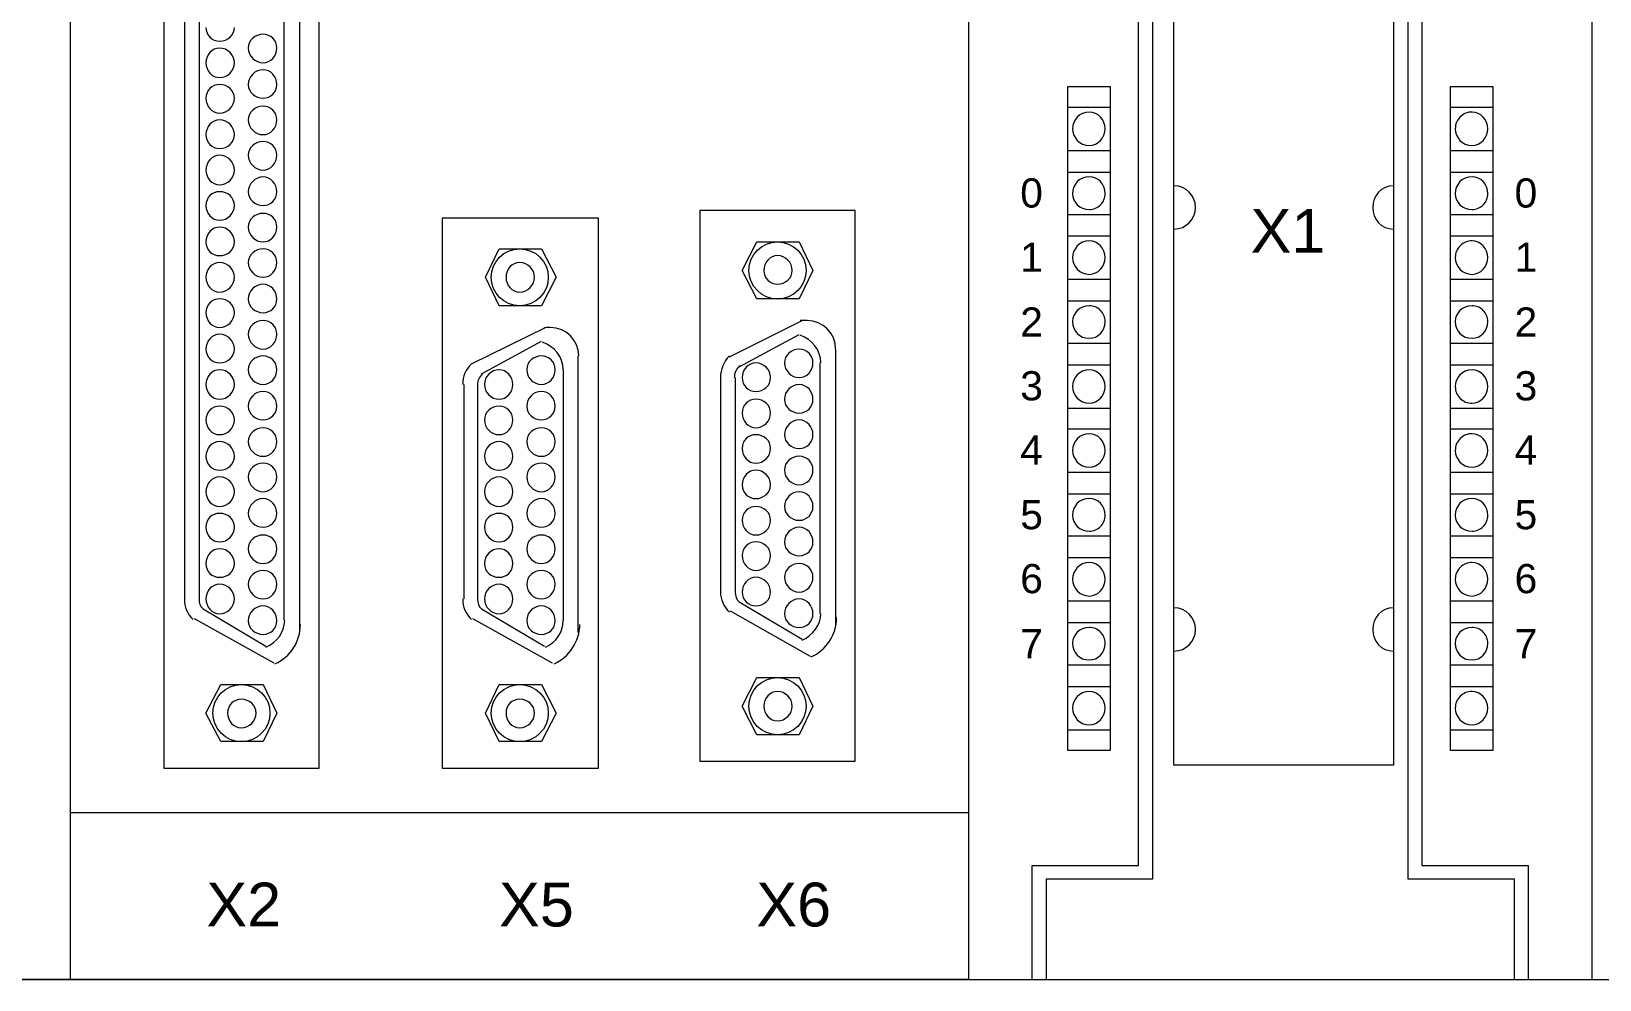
# Model space of a CAD drawing. Header units: millimetres. Extents: x -5035 to 14510, y -7775 to 12.
# Drawn here: x 541.8 to 623.4, y -2292.8 to -2243.5 of the extents above; entities that cross this region are included whole.
import ezdxf

# ---------------------------------------------------------------- set-up
doc = ezdxf.new("R2010")
doc.units = ezdxf.units.MM
doc.layers.add('eProC - L2', color=41, linetype='Continuous', lineweight=20)
doc.styles.get("Standard").update_dxf_attribs({"font": 'arial.ttf'})

msp = doc.modelspace()

# ---------------------------------------------------------------- linework, layer by layer
at = {"layer": 'eProC - L2', "lineweight": 13}
for p, q in [((543.813, -2194.632), (543.813, -2292.79)), ((590.537, -2194.632), (590.537, -2292.79)), ((590.537, -2194.632), (590.537, -2292.79)), ((622.983, -2292.79), (622.983, -2194.632)), ((600.106, -2199.801), (600.106, -2287.57)), ((613.412, -2287.57), (613.412, -2199.801)), ((599.391, -2286.854), (599.391, -2200.569)), ((614.129, -2200.569), (614.129, -2286.854)), ((601.233, -2281.634), (601.233, -2208.348)), ((612.645, -2208.348), (612.645, -2281.634)), ((548.675, -2221.551), (548.675, -2281.787)), ((556.761, -2281.787), (556.761, -2221.551)), ((555.737, -2228.716), (555.737, -2274.725)), ((554.918, -2229.484), (554.918, -2274.11)), ((549.75, -2230.2), (549.75, -2272.985)), ((550.517, -2230.2), (550.517, -2272.985)), ((595.706, -2280.866), (595.706, -2246.322)), ((595.706, -2246.322), (597.906, -2246.322)), ((597.906, -2246.322), (597.906, -2280.866)), ((615.613, -2280.866), (615.613, -2246.322)), ((615.613, -2246.322), (617.813, -2246.322)), ((617.813, -2246.322), (617.813, -2280.866)), ((595.706, -2247.395), (597.906, -2247.395)), ((615.613, -2247.395), (617.813, -2247.395)), ((595.706, -2249.648), (597.906, -2249.648)), ((615.613, -2249.648), (617.813, -2249.648)), ((595.706, -2250.773), (597.906, -2250.773)), ((615.613, -2250.773), (617.813, -2250.773)), ((571.294, -2253.179), (563.158, -2253.179)), ((563.158, -2253.179), (563.158, -2281.787)), ((571.294, -2281.787), (571.294, -2253.179)), ((584.652, -2252.769), (576.566, -2252.769)), ((576.566, -2252.769), (576.566, -2281.429)), ((584.652, -2281.429), (584.652, -2252.769)), ((595.706, -2252.975), (597.906, -2252.975)), ((615.613, -2252.975), (617.813, -2252.975)), ((595.706, -2254.1), (597.906, -2254.1)), ((615.613, -2254.1), (617.813, -2254.1)), ((565.41, -2256.249), (566.126, -2254.766)), ((566.126, -2254.766), (568.326, -2254.766)), ((568.326, -2254.766), (569.094, -2256.249)), ((578.766, -2255.891), (579.534, -2254.408)), ((579.534, -2254.408), (581.734, -2254.408)), ((581.734, -2254.408), (582.451, -2255.891)), ((566.126, -2257.734), (565.41, -2256.249)), ((569.094, -2256.249), (568.326, -2257.734)), ((579.534, -2257.376), (578.766, -2255.891)), ((582.451, -2255.891), (581.734, -2257.376)), ((595.706, -2256.352), (597.906, -2256.352)), ((615.613, -2256.352), (617.813, -2256.352)), ((581.734, -2257.376), (579.534, -2257.376)), ((568.326, -2257.734), (566.126, -2257.734)), ((595.706, -2257.478), (597.906, -2257.478)), ((615.613, -2257.478), (617.813, -2257.478)), ((564.693, -2260.753), (568.531, -2258.859)), ((578.101, -2260.395), (581.888, -2258.501)), ((565.204, -2261.265), (568.326, -2259.576)), ((578.613, -2260.907), (581.734, -2259.218)), ((595.706, -2259.678), (597.906, -2259.678)), ((615.613, -2259.678), (617.813, -2259.678)), ((570.219, -2260.344), (570.219, -2274.725)), ((583.628, -2259.986), (583.628, -2274.366)), ((569.453, -2261.061), (569.453, -2274.11)), ((577.641, -2261.469), (577.641, -2272.627)), ((578.408, -2261.469), (578.408, -2272.627)), ((582.809, -2260.702), (582.809, -2273.752)), ((595.706, -2260.805), (597.906, -2260.805)), ((615.613, -2260.805), (617.813, -2260.805)), ((564.283, -2261.827), (564.283, -2272.985)), ((565, -2261.827), (565, -2272.985)), ((595.706, -2263.056), (597.906, -2263.056)), ((615.613, -2263.056), (617.813, -2263.056)), ((595.706, -2264.131), (597.906, -2264.131)), ((615.613, -2264.131), (617.813, -2264.131)), ((595.706, -2266.383), (597.906, -2266.383)), ((615.613, -2266.383), (617.813, -2266.383)), ((595.706, -2267.509), (597.906, -2267.509)), ((615.613, -2267.509), (617.813, -2267.509)), ((595.706, -2269.709), (597.906, -2269.709)), ((615.613, -2269.709), (617.813, -2269.709)), ((595.706, -2270.835), (597.906, -2270.835)), ((615.613, -2270.835), (617.813, -2270.835)), ((550.721, -2273.496), (553.997, -2275.441)), ((565.204, -2273.496), (568.48, -2275.441)), ((578.152, -2273.598), (582.298, -2275.953)), ((578.613, -2273.138), (581.888, -2275.083)), ((595.706, -2273.087), (597.906, -2273.087)), ((615.613, -2273.087), (617.813, -2273.087)), ((550.261, -2274.008), (554.406, -2276.312)), ((564.744, -2274.008), (568.889, -2276.312)), ((595.706, -2274.213), (597.906, -2274.213)), ((615.613, -2274.213), (617.813, -2274.213)), ((595.706, -2276.414), (597.906, -2276.414)), ((615.613, -2276.414), (617.813, -2276.414)), ((550.875, -2278.921), (551.643, -2277.437)), ((551.643, -2277.437), (553.843, -2277.437)), ((553.843, -2277.437), (554.56, -2278.921)), ((565.41, -2278.921), (566.126, -2277.437)), ((566.126, -2277.437), (568.326, -2277.437)), ((568.326, -2277.437), (569.094, -2278.921)), ((578.766, -2278.563), (579.534, -2277.078)), ((579.534, -2277.078), (581.734, -2277.078)), ((581.734, -2277.078), (582.451, -2278.563)), ((595.706, -2277.539), (597.906, -2277.539)), ((615.613, -2277.539), (617.813, -2277.539)), ((579.534, -2280.047), (578.766, -2278.563)), ((582.451, -2278.563), (581.734, -2280.047)), ((551.643, -2280.405), (550.875, -2278.921)), ((554.56, -2278.921), (553.843, -2280.405)), ((566.126, -2280.405), (565.41, -2278.921)), ((569.094, -2278.921), (568.326, -2280.405)), ((581.734, -2280.047), (579.534, -2280.047)), ((595.706, -2279.791), (597.906, -2279.791)), ((615.613, -2279.791), (617.813, -2279.791)), ((553.843, -2280.405), (551.643, -2280.405)), ((568.326, -2280.405), (566.126, -2280.405)), ((597.906, -2280.866), (595.706, -2280.866)), ((617.813, -2280.866), (615.613, -2280.866)), ((548.675, -2281.787), (556.761, -2281.787)), ((563.158, -2281.787), (571.294, -2281.787)), ((576.566, -2281.429), (584.652, -2281.429)), ((612.645, -2281.634), (601.233, -2281.634)), ((543.813, -2284.09), (590.537, -2284.09)), ((593.863, -2292.79), (593.863, -2286.854)), ((593.863, -2286.854), (599.391, -2286.854)), ((600.106, -2287.57), (594.579, -2287.57)), ((594.579, -2287.57), (594.579, -2292.79)), ((618.939, -2287.57), (613.412, -2287.57)), ((614.129, -2286.854), (619.656, -2286.854)), ((618.939, -2292.79), (618.939, -2287.57)), ((619.656, -2286.854), (619.656, -2292.79)), ((590.537, -2292.79), (465.923, -2292.79)), ((590.537, -2292.79), (622.983, -2292.79))]:
    msp.add_line(p, q, dxfattribs=at)
at = {"layer": 'eProC - L2', "lineweight": 9}
msp.add_line((622.983, -2292.79), (622.983, -2194.632), dxfattribs=at)
at = {"layer": 'eProC - L2', "linetype": 'Continuous'}
for q in [(622.983, -2197.825), (654.393, -2292.79)]:
    msp.add_line((622.983, -2292.79), q, dxfattribs=at)
at = {"layer": 'eProC - L2', "color": 251, "lineweight": 9, "true_color": 0x535353}
msp.add_line((465.923, -2292.79), (622.983, -2292.79), dxfattribs=at)
at = {"layer": 'eProC - L2', "lineweight": 13}
for centre, radius in [((567.198, -2256.251), 1.485), ((567.198, -2256.251), 1.485), ((580.607, -2255.892), 1.484), ((580.607, -2255.892), 1.484), ((552.717, -2278.922), 1.485), ((567.199, -2278.922), 1.484), ((580.607, -2278.563), 1.485)]:
    msp.add_circle(centre, radius, dxfattribs=at)
for centre, radius, start, end in [((616.73, -2248.514), 0.863, 89.45853, 180.47346), ((601.223, -2252.626), 1.136, 0.50755, 89.49113), ((596.842, -2251.909), 0.809, 269.24876, 0.67887), ((616.749, -2251.909), 0.809, 269.24876, 0.67887), ((601.223, -2252.606), 1.136, 270.52003, 359.53486), ((616.73, -2255.219), 0.863, 89.45853, 180.47346), ((596.841, -2258.542), 0.809, 359.31063, 90.68805), ((616.748, -2258.542), 0.809, 359.31063, 90.68805), ((568.785, -2260.345), 1.486, 0.03688, 89.9618), ((582.143, -2259.987), 1.486, 0.03688, 89.9618), ((579.228, -2261.461), 1.587, 135.23914, 180.29296), ((616.73, -2261.939), 0.863, 179.52654, 270.54147), ((616.73, -2265.249), 0.863, 89.45853, 180.47346), ((596.841, -2268.644), 0.809, 269.26504, 0.73628), ((616.749, -2268.644), 0.809, 269.26504, 0.73628), ((616.73, -2271.954), 0.863, 89.45853, 180.47346), ((601.222, -2274.581), 1.137, 0.49955, 89.44556), ((553.549, -2274.316), 2.239, 293.96347, 0.01486), ((581.44, -2273.958), 2.239, 293.96347, 0.01486), ((596.842, -2275.278), 0.809, 359.32113, 90.75124), ((616.749, -2275.278), 0.809, 359.32113, 90.75124), ((601.223, -2274.561), 1.136, 270.50887, 359.49245), ((616.73, -2278.658), 0.863, 89.45853, 180.47346)]:
    msp.add_arc(centre, radius, start, end, dxfattribs=at)
for points in [[(550.874, -2243.251), (550.874, -2243.66), (551.182, -2243.967), (551.591, -2243.967)], [(551.591, -2243.967), (552.001, -2243.967), (552.359, -2243.66), (552.359, -2243.251)], [(551.591, -2244.325), (551.182, -2244.325), (550.874, -2244.683), (550.874, -2245.094)], [(552.359, -2245.094), (552.359, -2244.683), (552.001, -2244.325), (551.591, -2244.325)], [(553.843, -2243.608), (553.434, -2243.608), (553.076, -2243.916), (553.076, -2244.324)], [(553.076, -2244.324), (553.076, -2244.735), (553.434, -2245.093), (553.843, -2245.093)], [(554.559, -2244.324), (554.559, -2243.916), (554.253, -2243.608), (553.843, -2243.608)], [(553.843, -2245.093), (554.253, -2245.093), (554.559, -2244.735), (554.559, -2244.324)], [(550.874, -2245.094), (550.874, -2245.502), (551.182, -2245.861), (551.591, -2245.861)], [(551.591, -2245.861), (552.001, -2245.861), (552.359, -2245.502), (552.359, -2245.094)], [(553.843, -2245.451), (553.434, -2245.451), (553.076, -2245.81), (553.076, -2246.219)], [(554.559, -2246.219), (554.559, -2245.81), (554.253, -2245.451), (553.843, -2245.451)], [(551.591, -2246.218), (551.182, -2246.218), (550.874, -2246.526), (550.874, -2246.934)], [(552.359, -2246.934), (552.359, -2246.526), (552.001, -2246.218), (551.591, -2246.218)], [(553.076, -2246.219), (553.076, -2246.628), (553.434, -2246.935), (553.843, -2246.935)], [(553.843, -2246.935), (554.253, -2246.935), (554.559, -2246.628), (554.559, -2246.219)], [(550.874, -2246.934), (550.874, -2247.344), (551.182, -2247.703), (551.591, -2247.703)], [(551.591, -2247.703), (552.001, -2247.703), (552.359, -2247.344), (552.359, -2246.934)], [(553.843, -2247.345), (553.434, -2247.345), (553.076, -2247.652), (553.076, -2248.062)], [(554.559, -2248.062), (554.559, -2247.652), (554.253, -2247.345), (553.843, -2247.345)], [(551.591, -2248.061), (551.182, -2248.061), (550.874, -2248.419), (550.874, -2248.829)], [(552.359, -2248.829), (552.359, -2248.419), (552.001, -2248.061), (551.591, -2248.061)], [(553.076, -2248.062), (553.076, -2248.47), (553.434, -2248.829), (553.843, -2248.829)], [(553.843, -2248.829), (554.253, -2248.829), (554.559, -2248.47), (554.559, -2248.062)], [(596.831, -2247.651), (596.319, -2247.651), (595.961, -2248.061), (595.961, -2248.521)], [(597.65, -2248.521), (597.65, -2248.061), (597.291, -2247.651), (596.831, -2247.651)], [(617.557, -2248.521), (617.557, -2248.061), (617.198, -2247.651), (616.738, -2247.651)], [(550.874, -2248.829), (550.874, -2249.238), (551.182, -2249.545), (551.591, -2249.545)], [(551.591, -2249.545), (552.001, -2249.545), (552.359, -2249.238), (552.359, -2248.829)], [(553.843, -2249.187), (553.434, -2249.187), (553.076, -2249.495), (553.076, -2249.904)], [(554.559, -2249.904), (554.559, -2249.495), (554.253, -2249.187), (553.843, -2249.187)], [(595.961, -2248.521), (595.961, -2248.982), (596.319, -2249.392), (596.831, -2249.392)], [(596.831, -2249.392), (597.291, -2249.392), (597.65, -2248.982), (597.65, -2248.521)], [(615.868, -2248.521), (615.868, -2248.982), (616.226, -2249.392), (616.738, -2249.392)], [(616.738, -2249.392), (617.198, -2249.392), (617.557, -2248.982), (617.557, -2248.521)], [(551.591, -2249.903), (551.182, -2249.903), (550.874, -2250.261), (550.874, -2250.672)], [(552.359, -2250.672), (552.359, -2250.261), (552.001, -2249.903), (551.591, -2249.903)], [(553.076, -2249.904), (553.076, -2250.313), (553.434, -2250.672), (553.843, -2250.672)], [(553.843, -2250.672), (554.253, -2250.672), (554.559, -2250.313), (554.559, -2249.904)], [(550.874, -2250.672), (550.874, -2251.081), (551.182, -2251.438), (551.591, -2251.438)], [(551.591, -2251.438), (552.001, -2251.438), (552.359, -2251.081), (552.359, -2250.672)], [(553.843, -2251.029), (553.434, -2251.029), (553.076, -2251.388), (553.076, -2251.798)], [(554.559, -2251.798), (554.559, -2251.388), (554.253, -2251.029), (553.843, -2251.029)], [(596.831, -2251.029), (596.319, -2251.029), (595.961, -2251.387), (595.961, -2251.9)], [(597.65, -2251.9), (597.65, -2251.387), (597.291, -2251.029), (596.831, -2251.029)], [(612.645, -2251.49), (612.031, -2251.49), (611.57, -2252.002), (611.57, -2252.616)], [(616.738, -2251.029), (616.226, -2251.029), (615.868, -2251.387), (615.868, -2251.9)], [(617.557, -2251.9), (617.557, -2251.387), (617.198, -2251.029), (616.738, -2251.029)], [(551.591, -2251.798), (551.182, -2251.798), (550.874, -2252.104), (550.874, -2252.513)], [(550.874, -2252.513), (550.874, -2252.923), (551.182, -2253.281), (551.591, -2253.281)], [(552.359, -2252.513), (552.359, -2252.104), (552.001, -2251.798), (551.591, -2251.798)], [(551.591, -2253.281), (552.001, -2253.281), (552.359, -2252.923), (552.359, -2252.513)], [(553.076, -2251.798), (553.076, -2252.206), (553.434, -2252.513), (553.843, -2252.513)], [(553.843, -2252.513), (554.253, -2252.513), (554.559, -2252.206), (554.559, -2251.798)], [(595.961, -2251.9), (595.961, -2252.36), (596.319, -2252.718), (596.831, -2252.718)], [(615.868, -2251.9), (615.868, -2252.36), (616.226, -2252.718), (616.738, -2252.718)], [(553.843, -2252.923), (553.434, -2252.923), (553.076, -2253.23), (553.076, -2253.64)], [(554.559, -2253.64), (554.559, -2253.23), (554.253, -2252.923), (553.843, -2252.923)], [(611.57, -2252.616), (611.57, -2253.23), (612.031, -2253.742), (612.645, -2253.742)], [(551.591, -2253.639), (551.182, -2253.639), (550.874, -2253.997), (550.874, -2254.408)], [(552.359, -2254.408), (552.359, -2253.997), (552.001, -2253.639), (551.591, -2253.639)], [(553.076, -2253.64), (553.076, -2254.049), (553.434, -2254.408), (553.843, -2254.408)], [(553.843, -2254.408), (554.253, -2254.408), (554.559, -2254.049), (554.559, -2253.64)], [(550.874, -2254.408), (550.874, -2254.816), (551.182, -2255.124), (551.591, -2255.124)], [(551.591, -2255.124), (552.001, -2255.124), (552.359, -2254.816), (552.359, -2254.408)], [(553.843, -2254.766), (553.434, -2254.766), (553.076, -2255.073), (553.076, -2255.483)], [(554.559, -2255.483), (554.559, -2255.073), (554.253, -2254.766), (553.843, -2254.766)], [(596.831, -2254.356), (596.319, -2254.356), (595.961, -2254.766), (595.961, -2255.226)], [(597.65, -2255.226), (597.65, -2254.766), (597.291, -2254.356), (596.831, -2254.356)], [(617.557, -2255.226), (617.557, -2254.766), (617.198, -2254.356), (616.738, -2254.356)], [(551.591, -2255.482), (551.182, -2255.482), (550.874, -2255.84), (550.874, -2256.249)], [(552.359, -2256.249), (552.359, -2255.84), (552.001, -2255.482), (551.591, -2255.482)], [(553.076, -2255.483), (553.076, -2255.891), (553.434, -2256.249), (553.843, -2256.249)], [(553.843, -2256.249), (554.253, -2256.249), (554.559, -2255.891), (554.559, -2255.483)], [(567.2, -2255.482), (566.79, -2255.482), (566.484, -2255.84), (566.484, -2256.249)], [(567.967, -2256.249), (567.967, -2255.84), (567.609, -2255.482), (567.2, -2255.482)], [(580.608, -2255.124), (580.198, -2255.124), (579.892, -2255.483), (579.892, -2255.891)], [(581.375, -2255.891), (581.375, -2255.483), (581.017, -2255.124), (580.608, -2255.124)], [(595.961, -2255.226), (595.961, -2255.687), (596.319, -2256.096), (596.831, -2256.096)], [(596.831, -2256.096), (597.291, -2256.096), (597.65, -2255.687), (597.65, -2255.226)], [(615.868, -2255.226), (615.868, -2255.687), (616.226, -2256.096), (616.738, -2256.096)], [(616.738, -2256.096), (617.198, -2256.096), (617.557, -2255.687), (617.557, -2255.226)], [(550.874, -2256.249), (550.874, -2256.659), (551.182, -2257.017), (551.591, -2257.017)], [(551.591, -2257.017), (552.001, -2257.017), (552.359, -2256.659), (552.359, -2256.249)], [(553.843, -2256.607), (553.434, -2256.607), (553.076, -2256.966), (553.076, -2257.375)], [(554.559, -2257.375), (554.559, -2256.966), (554.253, -2256.607), (553.843, -2256.607)], [(566.484, -2256.249), (566.484, -2256.659), (566.79, -2257.017), (567.2, -2257.017)], [(567.2, -2257.017), (567.609, -2257.017), (567.967, -2256.659), (567.967, -2256.249)], [(579.892, -2255.891), (579.892, -2256.301), (580.198, -2256.608), (580.608, -2256.608)], [(580.608, -2256.608), (581.017, -2256.608), (581.375, -2256.301), (581.375, -2255.891)], [(551.591, -2257.376), (551.182, -2257.376), (550.874, -2257.682), (550.874, -2258.092)], [(552.359, -2258.092), (552.359, -2257.682), (552.001, -2257.376), (551.591, -2257.376)], [(553.076, -2257.375), (553.076, -2257.784), (553.434, -2258.092), (553.843, -2258.092)], [(553.843, -2258.092), (554.253, -2258.092), (554.559, -2257.784), (554.559, -2257.375)], [(550.874, -2258.092), (550.874, -2258.501), (551.182, -2258.859), (551.591, -2258.859)], [(551.591, -2258.859), (552.001, -2258.859), (552.359, -2258.501), (552.359, -2258.092)], [(596.831, -2257.733), (596.319, -2257.733), (595.961, -2258.092), (595.961, -2258.552)], [(616.738, -2257.733), (616.226, -2257.733), (615.868, -2258.092), (615.868, -2258.552)], [(553.843, -2258.501), (553.434, -2258.501), (553.076, -2258.809), (553.076, -2259.217)], [(554.559, -2259.217), (554.559, -2258.809), (554.253, -2258.501), (553.843, -2258.501)], [(568.786, -2258.859), (568.634, -2258.859), (568.531, -2258.859), (568.428, -2258.911)], [(582.144, -2258.501), (582.042, -2258.501), (581.938, -2258.501), (581.786, -2258.501)], [(595.961, -2258.552), (595.961, -2259.064), (596.319, -2259.422), (596.831, -2259.422)], [(596.831, -2259.422), (597.291, -2259.422), (597.65, -2259.064), (597.65, -2258.552)], [(615.868, -2258.552), (615.868, -2259.064), (616.226, -2259.422), (616.738, -2259.422)], [(616.738, -2259.422), (617.198, -2259.422), (617.557, -2259.064), (617.557, -2258.552)], [(551.591, -2259.217), (551.182, -2259.217), (550.874, -2259.575), (550.874, -2259.985)], [(552.359, -2259.985), (552.359, -2259.575), (552.001, -2259.217), (551.591, -2259.217)], [(553.076, -2259.217), (553.076, -2259.627), (553.434, -2259.985), (553.843, -2259.985)], [(553.843, -2259.985), (554.253, -2259.985), (554.559, -2259.627), (554.559, -2259.217)], [(569.453, -2261.061), (569.453, -2260.395), (568.992, -2259.832), (568.378, -2259.628)], [(582.86, -2260.702), (582.86, -2260.036), (582.4, -2259.474), (581.786, -2259.269)], [(550.874, -2259.985), (550.874, -2260.394), (551.182, -2260.702), (551.591, -2260.702)], [(551.591, -2260.702), (552.001, -2260.702), (552.359, -2260.394), (552.359, -2259.985)], [(553.843, -2260.344), (553.434, -2260.344), (553.076, -2260.651), (553.076, -2261.06)], [(554.559, -2261.06), (554.559, -2260.651), (554.253, -2260.344), (553.843, -2260.344)], [(568.326, -2260.344), (567.917, -2260.344), (567.559, -2260.651), (567.559, -2261.06)], [(569.042, -2261.06), (569.042, -2260.651), (568.736, -2260.344), (568.326, -2260.344)], [(581.733, -2259.986), (581.324, -2259.986), (580.966, -2260.292), (580.966, -2260.702)], [(582.45, -2260.702), (582.45, -2260.292), (582.143, -2259.986), (581.733, -2259.986)], [(551.591, -2261.06), (551.182, -2261.06), (550.874, -2261.418), (550.874, -2261.827)], [(552.359, -2261.827), (552.359, -2261.418), (552.001, -2261.06), (551.591, -2261.06)], [(553.076, -2261.06), (553.076, -2261.469), (553.434, -2261.827), (553.843, -2261.827)], [(553.843, -2261.827), (554.253, -2261.827), (554.559, -2261.469), (554.559, -2261.06)], [(564.693, -2260.753), (564.385, -2261.009), (564.233, -2261.419), (564.233, -2261.827)], [(565.256, -2261.265), (565.102, -2261.419), (565, -2261.623), (565, -2261.827)], [(566.125, -2261.06), (565.715, -2261.06), (565.357, -2261.418), (565.357, -2261.827)], [(566.841, -2261.827), (566.841, -2261.418), (566.534, -2261.06), (566.125, -2261.06)], [(567.559, -2261.06), (567.559, -2261.469), (567.917, -2261.827), (568.326, -2261.827)], [(568.326, -2261.827), (568.736, -2261.827), (569.042, -2261.469), (569.042, -2261.06)], [(578.664, -2260.855), (578.459, -2261.009), (578.357, -2261.213), (578.357, -2261.469)], [(579.481, -2260.702), (579.072, -2260.702), (578.765, -2261.061), (578.765, -2261.469)], [(578.765, -2261.469), (578.765, -2261.879), (579.072, -2262.186), (579.481, -2262.186)], [(580.249, -2261.469), (580.249, -2261.061), (579.891, -2260.702), (579.481, -2260.702)], [(579.481, -2262.186), (579.891, -2262.186), (580.249, -2261.879), (580.249, -2261.469)], [(580.966, -2260.702), (580.966, -2261.111), (581.324, -2261.47), (581.733, -2261.47)], [(581.733, -2261.47), (582.143, -2261.47), (582.45, -2261.111), (582.45, -2260.702)], [(596.831, -2261.061), (596.319, -2261.061), (595.961, -2261.47), (595.961, -2261.931)], [(597.65, -2261.931), (597.65, -2261.47), (597.291, -2261.061), (596.831, -2261.061)], [(616.738, -2261.061), (616.226, -2261.061), (615.868, -2261.47), (615.868, -2261.931)], [(617.557, -2261.931), (617.557, -2261.47), (617.198, -2261.061), (616.738, -2261.061)], [(550.874, -2261.827), (550.874, -2262.237), (551.182, -2262.595), (551.591, -2262.595)], [(551.591, -2262.595), (552.001, -2262.595), (552.359, -2262.237), (552.359, -2261.827)], [(553.843, -2262.186), (553.434, -2262.186), (553.076, -2262.544), (553.076, -2262.954)], [(554.559, -2262.954), (554.559, -2262.544), (554.253, -2262.186), (553.843, -2262.186)], [(565.357, -2261.827), (565.357, -2262.237), (565.715, -2262.595), (566.125, -2262.595)], [(566.125, -2262.595), (566.534, -2262.595), (566.841, -2262.237), (566.841, -2261.827)], [(568.326, -2262.186), (567.917, -2262.186), (567.559, -2262.544), (567.559, -2262.954)], [(569.042, -2262.954), (569.042, -2262.544), (568.736, -2262.186), (568.326, -2262.186)], [(581.733, -2261.827), (581.324, -2261.827), (580.966, -2262.185), (580.966, -2262.595)], [(582.45, -2262.595), (582.45, -2262.185), (582.143, -2261.827), (581.733, -2261.827)], [(595.961, -2261.931), (595.961, -2262.392), (596.319, -2262.801), (596.831, -2262.801)], [(596.831, -2262.801), (597.291, -2262.801), (597.65, -2262.392), (597.65, -2261.931)], [(616.738, -2262.801), (617.198, -2262.801), (617.557, -2262.392), (617.557, -2261.931)], [(551.591, -2262.954), (551.182, -2262.954), (550.874, -2263.26), (550.874, -2263.67)], [(552.359, -2263.67), (552.359, -2263.26), (552.001, -2262.954), (551.591, -2262.954)], [(553.076, -2262.954), (553.076, -2263.363), (553.434, -2263.671), (553.843, -2263.671)], [(553.843, -2263.671), (554.253, -2263.671), (554.559, -2263.363), (554.559, -2262.954)], [(566.125, -2262.954), (565.715, -2262.954), (565.357, -2263.26), (565.357, -2263.67)], [(566.841, -2263.67), (566.841, -2263.26), (566.534, -2262.954), (566.125, -2262.954)], [(567.559, -2262.954), (567.559, -2263.363), (567.917, -2263.671), (568.326, -2263.671)], [(568.326, -2263.671), (568.736, -2263.671), (569.042, -2263.363), (569.042, -2262.954)], [(579.481, -2262.596), (579.072, -2262.596), (578.765, -2262.903), (578.765, -2263.312)], [(580.249, -2263.312), (580.249, -2262.903), (579.891, -2262.596), (579.481, -2262.596)], [(580.966, -2262.595), (580.966, -2263.004), (581.324, -2263.312), (581.733, -2263.312)], [(581.733, -2263.312), (582.143, -2263.312), (582.45, -2263.004), (582.45, -2262.595)], [(550.874, -2263.67), (550.874, -2264.079), (551.182, -2264.437), (551.591, -2264.437)], [(551.591, -2264.437), (552.001, -2264.437), (552.359, -2264.079), (552.359, -2263.67)], [(565.357, -2263.67), (565.357, -2264.079), (565.715, -2264.437), (566.125, -2264.437)], [(566.125, -2264.437), (566.534, -2264.437), (566.841, -2264.079), (566.841, -2263.67)], [(578.765, -2263.312), (578.765, -2263.721), (579.072, -2264.08), (579.481, -2264.08)], [(579.481, -2264.08), (579.891, -2264.08), (580.249, -2263.721), (580.249, -2263.312)], [(581.733, -2263.67), (581.324, -2263.67), (580.966, -2264.028), (580.966, -2264.437)], [(582.45, -2264.437), (582.45, -2264.028), (582.143, -2263.67), (581.733, -2263.67)], [(553.843, -2264.08), (553.434, -2264.08), (553.076, -2264.387), (553.076, -2264.796)], [(554.559, -2264.796), (554.559, -2264.387), (554.253, -2264.08), (553.843, -2264.08)], [(568.326, -2264.08), (567.917, -2264.08), (567.559, -2264.387), (567.559, -2264.796)], [(569.042, -2264.796), (569.042, -2264.387), (568.736, -2264.08), (568.326, -2264.08)], [(579.481, -2264.438), (579.072, -2264.438), (578.765, -2264.746), (578.765, -2265.154)], [(580.249, -2265.154), (580.249, -2264.746), (579.891, -2264.438), (579.481, -2264.438)], [(580.966, -2264.437), (580.966, -2264.847), (581.324, -2265.154), (581.733, -2265.154)], [(581.733, -2265.154), (582.143, -2265.154), (582.45, -2264.847), (582.45, -2264.437)], [(596.831, -2264.387), (596.319, -2264.387), (595.961, -2264.796), (595.961, -2265.256)], [(597.65, -2265.256), (597.65, -2264.796), (597.291, -2264.387), (596.831, -2264.387)], [(617.557, -2265.256), (617.557, -2264.796), (617.198, -2264.387), (616.738, -2264.387)], [(551.591, -2264.796), (551.182, -2264.796), (550.874, -2265.155), (550.874, -2265.564)], [(550.874, -2265.564), (550.874, -2265.973), (551.182, -2266.281), (551.591, -2266.281)], [(552.359, -2265.564), (552.359, -2265.155), (552.001, -2264.796), (551.591, -2264.796)], [(551.591, -2266.281), (552.001, -2266.281), (552.359, -2265.973), (552.359, -2265.564)], [(553.076, -2264.796), (553.076, -2265.206), (553.434, -2265.564), (553.843, -2265.564)], [(553.843, -2265.564), (554.253, -2265.564), (554.559, -2265.206), (554.559, -2264.796)], [(566.125, -2264.796), (565.715, -2264.796), (565.357, -2265.155), (565.357, -2265.564)], [(565.357, -2265.564), (565.357, -2265.973), (565.715, -2266.281), (566.125, -2266.281)], [(566.841, -2265.564), (566.841, -2265.155), (566.534, -2264.796), (566.125, -2264.796)], [(566.125, -2266.281), (566.534, -2266.281), (566.841, -2265.973), (566.841, -2265.564)], [(567.559, -2264.796), (567.559, -2265.206), (567.917, -2265.564), (568.326, -2265.564)], [(568.326, -2265.564), (568.736, -2265.564), (569.042, -2265.206), (569.042, -2264.796)], [(578.765, -2265.154), (578.765, -2265.564), (579.072, -2265.922), (579.481, -2265.922)], [(579.481, -2265.922), (579.891, -2265.922), (580.249, -2265.564), (580.249, -2265.154)], [(581.733, -2265.564), (581.324, -2265.564), (580.966, -2265.87), (580.966, -2266.28)], [(582.45, -2266.28), (582.45, -2265.87), (582.143, -2265.564), (581.733, -2265.564)], [(595.961, -2265.256), (595.961, -2265.718), (596.319, -2266.127), (596.831, -2266.127)], [(596.831, -2266.127), (597.291, -2266.127), (597.65, -2265.718), (597.65, -2265.256)], [(615.868, -2265.256), (615.868, -2265.718), (616.226, -2266.127), (616.738, -2266.127)], [(616.738, -2266.127), (617.198, -2266.127), (617.557, -2265.718), (617.557, -2265.256)], [(553.843, -2265.922), (553.434, -2265.922), (553.076, -2266.228), (553.076, -2266.638)], [(554.559, -2266.638), (554.559, -2266.228), (554.253, -2265.922), (553.843, -2265.922)], [(568.326, -2265.922), (567.917, -2265.922), (567.559, -2266.228), (567.559, -2266.638)], [(569.042, -2266.638), (569.042, -2266.228), (568.736, -2265.922), (568.326, -2265.922)], [(579.481, -2266.28), (579.072, -2266.28), (578.765, -2266.639), (578.765, -2267.047)], [(580.249, -2267.047), (580.249, -2266.639), (579.891, -2266.28), (579.481, -2266.28)], [(580.966, -2266.28), (580.966, -2266.689), (581.324, -2267.047), (581.733, -2267.047)], [(581.733, -2267.047), (582.143, -2267.047), (582.45, -2266.689), (582.45, -2266.28)], [(551.591, -2266.639), (551.182, -2266.639), (550.874, -2266.998), (550.874, -2267.406)], [(552.359, -2267.406), (552.359, -2266.998), (552.001, -2266.639), (551.591, -2266.639)], [(553.076, -2266.638), (553.076, -2267.047), (553.434, -2267.405), (553.843, -2267.405)], [(553.843, -2267.405), (554.253, -2267.405), (554.559, -2267.047), (554.559, -2266.638)], [(566.125, -2266.639), (565.715, -2266.639), (565.357, -2266.998), (565.357, -2267.406)], [(566.841, -2267.406), (566.841, -2266.998), (566.534, -2266.639), (566.125, -2266.639)], [(567.559, -2266.638), (567.559, -2267.047), (567.917, -2267.405), (568.326, -2267.405)], [(568.326, -2267.405), (568.736, -2267.405), (569.042, -2267.047), (569.042, -2266.638)], [(578.765, -2267.047), (578.765, -2267.457), (579.072, -2267.764), (579.481, -2267.764)], [(579.481, -2267.764), (579.891, -2267.764), (580.249, -2267.457), (580.249, -2267.047)], [(550.874, -2267.406), (550.874, -2267.816), (551.182, -2268.175), (551.591, -2268.175)], [(551.591, -2268.175), (552.001, -2268.175), (552.359, -2267.816), (552.359, -2267.406)], [(553.843, -2267.764), (553.434, -2267.764), (553.076, -2268.122), (553.076, -2268.532)], [(554.559, -2268.532), (554.559, -2268.122), (554.253, -2267.764), (553.843, -2267.764)], [(565.357, -2267.406), (565.357, -2267.816), (565.715, -2268.175), (566.125, -2268.175)], [(566.125, -2268.175), (566.534, -2268.175), (566.841, -2267.816), (566.841, -2267.406)], [(568.326, -2267.764), (567.917, -2267.764), (567.559, -2268.122), (567.559, -2268.532)], [(569.042, -2268.532), (569.042, -2268.122), (568.736, -2267.764), (568.326, -2267.764)], [(581.733, -2267.406), (581.324, -2267.406), (580.966, -2267.764), (580.966, -2268.174)], [(582.45, -2268.174), (582.45, -2267.764), (582.143, -2267.406), (581.733, -2267.406)], [(596.831, -2267.764), (596.319, -2267.764), (595.961, -2268.122), (595.961, -2268.634)], [(597.65, -2268.634), (597.65, -2268.122), (597.291, -2267.764), (596.831, -2267.764)], [(616.738, -2267.764), (616.226, -2267.764), (615.868, -2268.122), (615.868, -2268.634)], [(617.557, -2268.634), (617.557, -2268.122), (617.198, -2267.764), (616.738, -2267.764)], [(551.591, -2268.532), (551.182, -2268.532), (550.874, -2268.838), (550.874, -2269.248)], [(552.359, -2269.248), (552.359, -2268.838), (552.001, -2268.532), (551.591, -2268.532)], [(553.076, -2268.532), (553.076, -2268.941), (553.434, -2269.249), (553.843, -2269.249)], [(553.843, -2269.249), (554.253, -2269.249), (554.559, -2268.941), (554.559, -2268.532)], [(566.125, -2268.532), (565.715, -2268.532), (565.357, -2268.838), (565.357, -2269.248)], [(566.841, -2269.248), (566.841, -2268.838), (566.534, -2268.532), (566.125, -2268.532)], [(567.559, -2268.532), (567.559, -2268.941), (567.917, -2269.249), (568.326, -2269.249)], [(568.326, -2269.249), (568.736, -2269.249), (569.042, -2268.941), (569.042, -2268.532)], [(579.481, -2268.174), (579.072, -2268.174), (578.765, -2268.481), (578.765, -2268.89)], [(579.481, -2268.174), (579.072, -2268.174), (578.765, -2268.481), (578.765, -2268.89)], [(580.249, -2268.89), (580.249, -2268.481), (579.891, -2268.174), (579.481, -2268.174)], [(580.249, -2268.89), (580.249, -2268.481), (579.891, -2268.174), (579.481, -2268.174)], [(580.966, -2268.174), (580.966, -2268.584), (581.324, -2268.891), (581.733, -2268.891)], [(581.733, -2268.891), (582.143, -2268.891), (582.45, -2268.584), (582.45, -2268.174)], [(595.961, -2268.634), (595.961, -2269.095), (596.319, -2269.453), (596.831, -2269.453)], [(615.868, -2268.634), (615.868, -2269.095), (616.226, -2269.453), (616.738, -2269.453)], [(550.874, -2269.248), (550.874, -2269.657), (551.182, -2270.015), (551.591, -2270.015)], [(551.591, -2270.015), (552.001, -2270.015), (552.359, -2269.657), (552.359, -2269.248)], [(553.843, -2269.658), (553.434, -2269.658), (553.076, -2269.965), (553.076, -2270.374)], [(554.559, -2270.374), (554.559, -2269.965), (554.253, -2269.658), (553.843, -2269.658)], [(565.357, -2269.248), (565.357, -2269.657), (565.715, -2270.015), (566.125, -2270.015)], [(566.125, -2270.015), (566.534, -2270.015), (566.841, -2269.657), (566.841, -2269.248)], [(568.326, -2269.658), (567.917, -2269.658), (567.559, -2269.965), (567.559, -2270.374)], [(569.042, -2270.374), (569.042, -2269.965), (568.736, -2269.658), (568.326, -2269.658)], [(578.765, -2268.89), (578.765, -2269.299), (579.072, -2269.657), (579.481, -2269.657)], [(578.765, -2268.89), (578.765, -2269.299), (579.072, -2269.657), (579.481, -2269.657)], [(579.481, -2269.657), (579.891, -2269.657), (580.249, -2269.299), (580.249, -2268.89)], [(579.481, -2269.657), (579.891, -2269.657), (580.249, -2269.299), (580.249, -2268.89)], [(581.733, -2269.249), (581.324, -2269.249), (580.966, -2269.607), (580.966, -2270.016)], [(582.45, -2270.016), (582.45, -2269.607), (582.143, -2269.249), (581.733, -2269.249)], [(551.591, -2270.374), (551.182, -2270.374), (550.874, -2270.732), (550.874, -2271.142)], [(552.359, -2271.142), (552.359, -2270.732), (552.001, -2270.374), (551.591, -2270.374)], [(553.076, -2270.374), (553.076, -2270.784), (553.434, -2271.142), (553.843, -2271.142)], [(553.843, -2271.142), (554.253, -2271.142), (554.559, -2270.784), (554.559, -2270.374)], [(566.125, -2270.374), (565.715, -2270.374), (565.357, -2270.732), (565.357, -2271.142)], [(566.841, -2271.142), (566.841, -2270.732), (566.534, -2270.374), (566.125, -2270.374)], [(567.559, -2270.374), (567.559, -2270.784), (567.917, -2271.142), (568.326, -2271.142)], [(568.326, -2271.142), (568.736, -2271.142), (569.042, -2270.784), (569.042, -2270.374)], [(579.481, -2270.016), (579.072, -2270.016), (578.765, -2270.324), (578.765, -2270.732)], [(580.249, -2270.732), (580.249, -2270.324), (579.891, -2270.016), (579.481, -2270.016)], [(580.966, -2270.016), (580.966, -2270.426), (581.324, -2270.733), (581.733, -2270.733)], [(581.733, -2270.733), (582.143, -2270.733), (582.45, -2270.426), (582.45, -2270.016)], [(550.874, -2271.142), (550.874, -2271.552), (551.182, -2271.859), (551.591, -2271.859)], [(551.591, -2271.859), (552.001, -2271.859), (552.359, -2271.552), (552.359, -2271.142)], [(565.357, -2271.142), (565.357, -2271.552), (565.715, -2271.859), (566.125, -2271.859)], [(566.125, -2271.859), (566.534, -2271.859), (566.841, -2271.552), (566.841, -2271.142)], [(578.765, -2270.732), (578.765, -2271.142), (579.072, -2271.5), (579.481, -2271.5)], [(579.481, -2271.5), (579.891, -2271.5), (580.249, -2271.142), (580.249, -2270.732)], [(581.733, -2271.142), (581.324, -2271.142), (580.966, -2271.448), (580.966, -2271.858)], [(582.45, -2271.858), (582.45, -2271.448), (582.143, -2271.142), (581.733, -2271.142)], [(596.831, -2271.091), (596.319, -2271.091), (595.961, -2271.501), (595.961, -2271.961)], [(597.65, -2271.961), (597.65, -2271.501), (597.291, -2271.091), (596.831, -2271.091)], [(617.557, -2271.961), (617.557, -2271.501), (617.198, -2271.091), (616.738, -2271.091)], [(553.843, -2271.501), (553.434, -2271.501), (553.076, -2271.807), (553.076, -2272.217)], [(554.559, -2272.217), (554.559, -2271.807), (554.253, -2271.501), (553.843, -2271.501)], [(568.326, -2271.501), (567.917, -2271.501), (567.559, -2271.807), (567.559, -2272.217)], [(569.042, -2272.217), (569.042, -2271.807), (568.736, -2271.501), (568.326, -2271.501)], [(579.481, -2271.859), (579.072, -2271.859), (578.765, -2272.217), (578.765, -2272.627)], [(580.249, -2272.627), (580.249, -2272.217), (579.891, -2271.859), (579.481, -2271.859)], [(580.966, -2271.858), (580.966, -2272.268), (581.324, -2272.625), (581.733, -2272.625)], [(581.733, -2272.625), (582.143, -2272.625), (582.45, -2272.268), (582.45, -2271.858)], [(595.961, -2271.961), (595.961, -2272.422), (596.319, -2272.832), (596.831, -2272.832)], [(596.831, -2272.832), (597.291, -2272.832), (597.65, -2272.422), (597.65, -2271.961)], [(615.868, -2271.961), (615.868, -2272.422), (616.226, -2272.832), (616.738, -2272.832)], [(616.738, -2272.832), (617.198, -2272.832), (617.557, -2272.422), (617.557, -2271.961)], [(551.591, -2272.217), (551.182, -2272.217), (550.874, -2272.575), (550.874, -2272.985)], [(552.359, -2272.985), (552.359, -2272.575), (552.001, -2272.217), (551.591, -2272.217)], [(553.076, -2272.217), (553.076, -2272.627), (553.434, -2272.985), (553.843, -2272.985)], [(553.843, -2272.985), (554.253, -2272.985), (554.559, -2272.627), (554.559, -2272.217)], [(566.125, -2272.217), (565.715, -2272.217), (565.357, -2272.575), (565.357, -2272.985)], [(566.841, -2272.985), (566.841, -2272.575), (566.534, -2272.217), (566.125, -2272.217)], [(567.559, -2272.217), (567.559, -2272.627), (567.917, -2272.985), (568.326, -2272.985)], [(568.326, -2272.985), (568.736, -2272.985), (569.042, -2272.627), (569.042, -2272.217)], [(577.641, -2272.627), (577.641, -2272.985), (577.793, -2273.394), (578.101, -2273.65)], [(578.408, -2272.627), (578.408, -2272.831), (578.459, -2272.985), (578.613, -2273.138)], [(578.765, -2272.627), (578.765, -2273.036), (579.072, -2273.344), (579.481, -2273.344)], [(579.481, -2273.344), (579.891, -2273.344), (580.249, -2273.036), (580.249, -2272.627)], [(549.75, -2272.985), (549.75, -2273.394), (549.903, -2273.752), (550.21, -2274.06)], [(550.517, -2272.985), (550.517, -2273.189), (550.568, -2273.394), (550.721, -2273.496)], [(550.874, -2272.985), (550.874, -2273.394), (551.182, -2273.752), (551.591, -2273.752)], [(551.591, -2273.752), (552.001, -2273.752), (552.359, -2273.394), (552.359, -2272.985)], [(553.843, -2273.342), (553.434, -2273.342), (553.076, -2273.7), (553.076, -2274.11)], [(554.559, -2274.11), (554.559, -2273.7), (554.253, -2273.342), (553.843, -2273.342)], [(564.233, -2272.985), (564.233, -2273.394), (564.385, -2273.752), (564.693, -2274.06)], [(565, -2272.985), (565, -2273.189), (565.051, -2273.394), (565.204, -2273.496)], [(565.357, -2272.985), (565.357, -2273.394), (565.715, -2273.752), (566.125, -2273.752)], [(566.125, -2273.752), (566.534, -2273.752), (566.841, -2273.394), (566.841, -2272.985)], [(568.326, -2273.342), (567.917, -2273.342), (567.559, -2273.7), (567.559, -2274.11)], [(569.042, -2274.11), (569.042, -2273.7), (568.736, -2273.342), (568.326, -2273.342)], [(581.733, -2272.985), (581.324, -2272.985), (580.966, -2273.342), (580.966, -2273.752)], [(580.966, -2273.752), (580.966, -2274.162), (581.324, -2274.469), (581.733, -2274.469)], [(582.45, -2273.752), (582.45, -2273.342), (582.143, -2272.985), (581.733, -2272.985)], [(581.733, -2274.469), (582.143, -2274.469), (582.45, -2274.162), (582.45, -2273.752)], [(581.888, -2275.134), (582.451, -2274.879), (582.86, -2274.315), (582.86, -2273.752)], [(612.645, -2273.445), (612.031, -2273.445), (611.57, -2273.957), (611.57, -2274.571)], [(553.076, -2274.11), (553.076, -2274.52), (553.434, -2274.827), (553.843, -2274.827)], [(553.843, -2274.827), (554.253, -2274.827), (554.559, -2274.52), (554.559, -2274.11)], [(553.997, -2275.492), (554.56, -2275.237), (554.969, -2274.725), (554.969, -2274.11)], [(567.559, -2274.11), (567.559, -2274.52), (567.917, -2274.827), (568.326, -2274.827)], [(568.326, -2274.827), (568.736, -2274.827), (569.042, -2274.52), (569.042, -2274.11)], [(568.531, -2275.492), (569.094, -2275.237), (569.453, -2274.725), (569.453, -2274.11)], [(568.992, -2276.362), (569.759, -2276.004), (570.322, -2275.185), (570.322, -2274.315)], [(596.831, -2274.469), (596.319, -2274.469), (595.961, -2274.827), (595.961, -2275.287)], [(616.738, -2274.469), (616.226, -2274.469), (615.868, -2274.827), (615.868, -2275.287)], [(595.961, -2275.287), (595.961, -2275.799), (596.319, -2276.157), (596.831, -2276.157)], [(596.831, -2276.157), (597.291, -2276.157), (597.65, -2275.799), (597.65, -2275.287)], [(611.57, -2274.571), (611.57, -2275.185), (612.031, -2275.697), (612.645, -2275.697)], [(615.868, -2275.287), (615.868, -2275.799), (616.226, -2276.157), (616.738, -2276.157)], [(616.738, -2276.157), (617.198, -2276.157), (617.557, -2275.799), (617.557, -2275.287)], [(580.608, -2277.795), (580.198, -2277.795), (579.892, -2278.153), (579.892, -2278.563)], [(581.375, -2278.563), (581.375, -2278.153), (581.017, -2277.795), (580.608, -2277.795)], [(596.831, -2277.795), (596.319, -2277.795), (595.961, -2278.205), (595.961, -2278.665)], [(597.65, -2278.665), (597.65, -2278.205), (597.291, -2277.795), (596.831, -2277.795)], [(617.557, -2278.665), (617.557, -2278.205), (617.198, -2277.795), (616.738, -2277.795)], [(552.717, -2278.205), (552.307, -2278.205), (552.001, -2278.511), (552.001, -2278.921)], [(553.484, -2278.921), (553.484, -2278.511), (553.126, -2278.205), (552.717, -2278.205)], [(567.2, -2278.205), (566.79, -2278.205), (566.484, -2278.511), (566.484, -2278.921)], [(567.967, -2278.921), (567.967, -2278.511), (567.609, -2278.205), (567.2, -2278.205)], [(579.892, -2278.563), (579.892, -2278.972), (580.198, -2279.33), (580.608, -2279.33)], [(580.608, -2279.33), (581.017, -2279.33), (581.375, -2278.972), (581.375, -2278.563)], [(552.001, -2278.921), (552.001, -2279.33), (552.307, -2279.688), (552.717, -2279.688)], [(552.717, -2279.688), (553.126, -2279.688), (553.484, -2279.33), (553.484, -2278.921)], [(566.484, -2278.921), (566.484, -2279.33), (566.79, -2279.688), (567.2, -2279.688)], [(567.2, -2279.688), (567.609, -2279.688), (567.967, -2279.33), (567.967, -2278.921)], [(595.961, -2278.665), (595.961, -2279.126), (596.319, -2279.536), (596.831, -2279.536)], [(596.831, -2279.536), (597.291, -2279.536), (597.65, -2279.126), (597.65, -2278.665)], [(615.868, -2278.665), (615.868, -2279.126), (616.226, -2279.536), (616.738, -2279.536)], [(616.738, -2279.536), (617.198, -2279.536), (617.557, -2279.126), (617.557, -2278.665)]]:
    msp.add_open_spline(points, degree=3, dxfattribs=at)

# ---------------------------------------------------------------- texts
at = {"layer": 'eProC - L2'}
for s, insert, char_height, attachment_point in [('0', (593.823, -2251.874), 1.519, 5), ('0', (619.541, -2251.874), 1.519, 5), ('X1', (605.215, -2252.697), 2.2792, 1), ('1', (593.823, -2255.201), 1.519, 5), ('1', (619.541, -2255.201), 1.519, 5), ('2', (593.823, -2258.578), 1.519, 5), ('2', (619.541, -2258.578), 1.519, 5), ('3', (593.823, -2261.905), 1.519, 5), ('3', (619.541, -2261.905), 1.519, 5), ('4', (593.823, -2265.232), 1.519, 5), ('4', (619.541, -2265.232), 1.519, 5), ('5', (593.823, -2268.61), 1.519, 5), ('5', (619.541, -2268.61), 1.519, 5), ('6', (593.823, -2271.936), 1.519, 5), ('6', (619.541, -2271.936), 1.519, 5), ('7', (593.823, -2275.314), 1.519, 5), ('7', (619.541, -2275.314), 1.519, 5), ('X2', (550.895, -2287.743), 2.2792, 1), ('X5', (566.119, -2287.743), 2.2792, 1), ('X6', (579.502, -2287.743), 2.2792, 1)]:
    msp.add_mtext_dynamic_manual_height_columns(s, width=6.72212, gutter_width=9.496, heights=[0], dxfattribs=dict(at, insert=insert, char_height=char_height, attachment_point=attachment_point))

doc.saveas('drawing.dxf')
